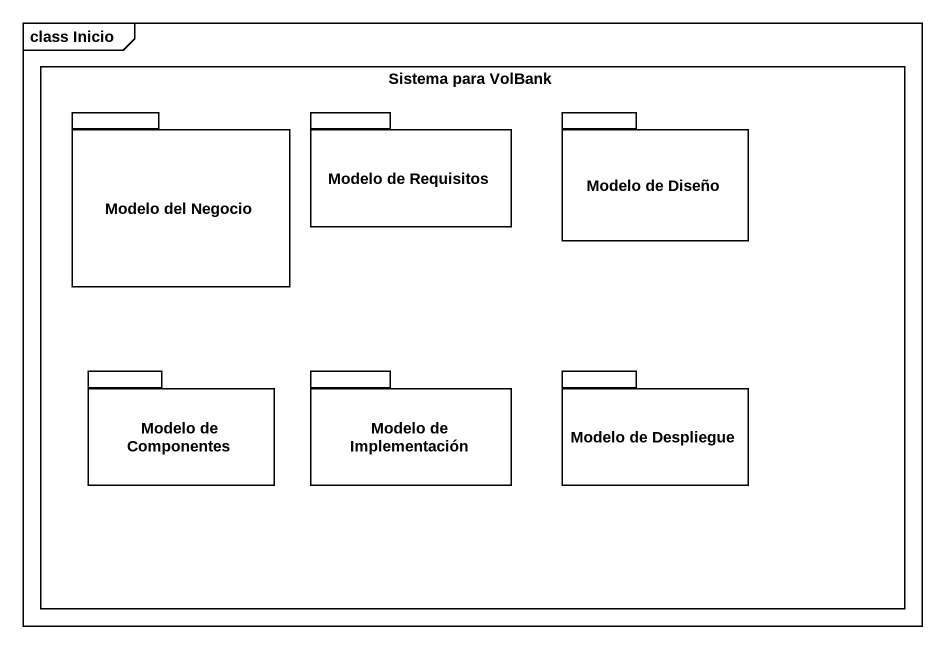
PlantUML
@startuml
mainframe class Inicio
rectangle "Sistema para VolBank" as Sistema_para_VolBank {
  package "Modelo del Negocio" as Modelo_del_Negocio {
  }
  package "Modelo de Requisitos" as Modelo_de_Requisitos {
  }
  package "Modelo de Diseño" as Modelo_de_Diseño {
  }
  package "Modelo de Componentes" as Modelo_de_Componentes {
  }
  package "Modelo de Implementación" as Modelo_de_Implementación {
  }
  package "Modelo de Despliegue" as Modelo_de_Despliegue {
  }
}
@enduml
